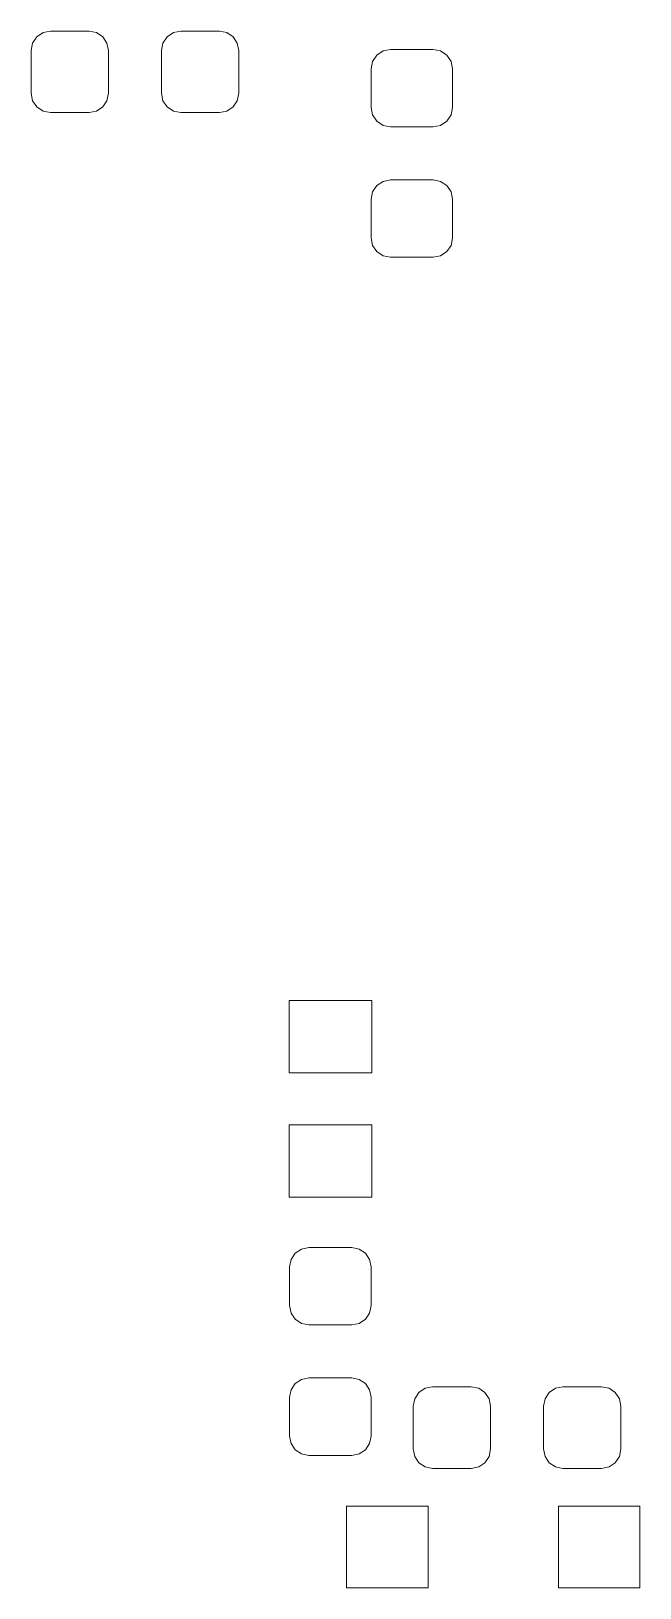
# Model space of a CAD drawing. Header units: millimetres. Extents: x -50 to 46, y -112 to 132.
# Drawn here: x -27.15 to -19.68, y 10.81 to 29.91 of the extents above; entities that cross this region are included whole.
import ezdxf

# ---------------------------------------------------------------- set-up
doc = ezdxf.new("R2010")
doc.units = ezdxf.units.MM
doc.header["$MEASUREMENT"] = 0
doc.layers.add('Layer 1', color=7, linetype='Continuous')

msp = doc.modelspace()

# ---------------------------------------------------------------- linework, layer by layer
at = {"layer": 'Layer 1', "lineweight": 9}
for points, knots in [([(-26.2024, 29.1512), (-26.2024, 29.1512), (-26.2205, 29.0603), (-26.2205, 29.0603), (-26.2205, 29.0603), (-26.2205, 29.0603), (-26.272, 28.9833), (-26.272, 28.9833), (-26.272, 28.9833), (-26.272, 28.9833), (-26.349, 28.9318), (-26.349, 28.9318), (-26.349, 28.9318), (-26.349, 28.9318), (-26.4399, 28.9137), (-26.4399, 28.9137), (-26.4399, 28.9137), (-26.4399, 28.9137), (-26.9149, 28.9137), (-26.9149, 28.9137), (-26.9149, 28.9137), (-26.9149, 28.9137), (-27.0058, 28.9318), (-27.0058, 28.9318), (-27.0058, 28.9318), (-27.0058, 28.9318), (-27.0828, 28.9833), (-27.0828, 28.9833), (-27.0828, 28.9833), (-27.0828, 28.9833), (-27.1343, 29.0603), (-27.1343, 29.0603), (-27.1343, 29.0603), (-27.1343, 29.0603), (-27.1524, 29.1512), (-27.1524, 29.1512), (-27.1524, 29.1512), (-27.1524, 29.1512), (-27.1524, 29.6762), (-27.1524, 29.6762), (-27.1524, 29.6762), (-27.1524, 29.6762), (-27.1343, 29.7671), (-27.1343, 29.7671), (-27.1343, 29.7671), (-27.1343, 29.7671), (-27.0828, 29.8441), (-27.0828, 29.8441), (-27.0828, 29.8441), (-27.0828, 29.8441), (-27.0058, 29.8956), (-27.0058, 29.8956), (-27.0058, 29.8956), (-27.0058, 29.8956), (-26.9149, 29.9137), (-26.9149, 29.9137), (-26.9149, 29.9137), (-26.9149, 29.9137), (-26.4399, 29.9137), (-26.4399, 29.9137), (-26.4399, 29.9137), (-26.4399, 29.9137), (-26.349, 29.8956), (-26.349, 29.8956), (-26.349, 29.8956), (-26.349, 29.8956), (-26.272, 29.8441), (-26.272, 29.8441), (-26.272, 29.8441), (-26.272, 29.8441), (-26.2205, 29.7671), (-26.2205, 29.7671), (-26.2205, 29.7671), (-26.2205, 29.7671), (-26.2024, 29.6762), (-26.2024, 29.6762), (-26.2024, 29.6762), (-26.2024, 29.6762), (-26.2024, 29.1512), (-26.2024, 29.1512)], [0, 0, 0, 0, 0.047619, 0.047619, 0.047619, 0.047619, 0.0952381, 0.0952381, 0.0952381, 0.0952381, 0.1428571, 0.1428571, 0.1428571, 0.1428571, 0.1904762, 0.1904762, 0.1904762, 0.1904762, 0.2380952, 0.2380952, 0.2380952, 0.2380952, 0.2857143, 0.2857143, 0.2857143, 0.2857143, 0.3333333, 0.3333333, 0.3333333, 0.3333333, 0.3809524, 0.3809524, 0.3809524, 0.3809524, 0.4285714, 0.4285714, 0.4285714, 0.4285714, 0.4761905, 0.4761905, 0.4761905, 0.4761905, 0.5238095, 0.5238095, 0.5238095, 0.5238095, 0.5714286, 0.5714286, 0.5714286, 0.5714286, 0.6190476, 0.6190476, 0.6190476, 0.6190476, 0.6666667, 0.6666667, 0.6666667, 0.6666667, 0.7142857, 0.7142857, 0.7142857, 0.7142857, 0.7619048, 0.7619048, 0.7619048, 0.7619048, 0.8095238, 0.8095238, 0.8095238, 0.8095238, 0.8571429, 0.8571429, 0.8571429, 0.8571429, 0.9047619, 0.9047619, 0.9047619, 0.9047619, 1, 1, 1, 1]), ([(-24.6024, 29.1512), (-24.6024, 29.1512), (-24.6205, 29.0603), (-24.6205, 29.0603), (-24.6205, 29.0603), (-24.6205, 29.0603), (-24.672, 28.9833), (-24.672, 28.9833), (-24.672, 28.9833), (-24.672, 28.9833), (-24.749, 28.9318), (-24.749, 28.9318), (-24.749, 28.9318), (-24.749, 28.9318), (-24.8399, 28.9137), (-24.8399, 28.9137), (-24.8399, 28.9137), (-24.8399, 28.9137), (-25.3149, 28.9137), (-25.3149, 28.9137), (-25.3149, 28.9137), (-25.3149, 28.9137), (-25.4058, 28.9318), (-25.4058, 28.9318), (-25.4058, 28.9318), (-25.4058, 28.9318), (-25.4828, 28.9833), (-25.4828, 28.9833), (-25.4828, 28.9833), (-25.4828, 28.9833), (-25.5343, 29.0603), (-25.5343, 29.0603), (-25.5343, 29.0603), (-25.5343, 29.0603), (-25.5524, 29.1512), (-25.5524, 29.1512), (-25.5524, 29.1512), (-25.5524, 29.1512), (-25.5524, 29.6762), (-25.5524, 29.6762), (-25.5524, 29.6762), (-25.5524, 29.6762), (-25.5343, 29.7671), (-25.5343, 29.7671), (-25.5343, 29.7671), (-25.5343, 29.7671), (-25.4828, 29.8441), (-25.4828, 29.8441), (-25.4828, 29.8441), (-25.4828, 29.8441), (-25.4058, 29.8956), (-25.4058, 29.8956), (-25.4058, 29.8956), (-25.4058, 29.8956), (-25.3149, 29.9137), (-25.3149, 29.9137), (-25.3149, 29.9137), (-25.3149, 29.9137), (-24.8399, 29.9137), (-24.8399, 29.9137), (-24.8399, 29.9137), (-24.8399, 29.9137), (-24.749, 29.8956), (-24.749, 29.8956), (-24.749, 29.8956), (-24.749, 29.8956), (-24.672, 29.8441), (-24.672, 29.8441), (-24.672, 29.8441), (-24.672, 29.8441), (-24.6205, 29.7671), (-24.6205, 29.7671), (-24.6205, 29.7671), (-24.6205, 29.7671), (-24.6024, 29.6762), (-24.6024, 29.6762), (-24.6024, 29.6762), (-24.6024, 29.6762), (-24.6024, 29.1512), (-24.6024, 29.1512)], [0, 0, 0, 0, 0.047619, 0.047619, 0.047619, 0.047619, 0.0952381, 0.0952381, 0.0952381, 0.0952381, 0.1428571, 0.1428571, 0.1428571, 0.1428571, 0.1904762, 0.1904762, 0.1904762, 0.1904762, 0.2380952, 0.2380952, 0.2380952, 0.2380952, 0.2857143, 0.2857143, 0.2857143, 0.2857143, 0.3333333, 0.3333333, 0.3333333, 0.3333333, 0.3809524, 0.3809524, 0.3809524, 0.3809524, 0.4285714, 0.4285714, 0.4285714, 0.4285714, 0.4761905, 0.4761905, 0.4761905, 0.4761905, 0.5238095, 0.5238095, 0.5238095, 0.5238095, 0.5714286, 0.5714286, 0.5714286, 0.5714286, 0.6190476, 0.6190476, 0.6190476, 0.6190476, 0.6666667, 0.6666667, 0.6666667, 0.6666667, 0.7142857, 0.7142857, 0.7142857, 0.7142857, 0.7619048, 0.7619048, 0.7619048, 0.7619048, 0.8095238, 0.8095238, 0.8095238, 0.8095238, 0.8571429, 0.8571429, 0.8571429, 0.8571429, 0.9047619, 0.9047619, 0.9047619, 0.9047619, 1, 1, 1, 1]), ([(-22.7399, 28.7387), (-22.7399, 28.7387), (-22.8308, 28.7568), (-22.8308, 28.7568), (-22.8308, 28.7568), (-22.8308, 28.7568), (-22.9078, 28.8083), (-22.9078, 28.8083), (-22.9078, 28.8083), (-22.9078, 28.8083), (-22.9593, 28.8853), (-22.9593, 28.8853), (-22.9593, 28.8853), (-22.9593, 28.8853), (-22.9774, 28.9762), (-22.9774, 28.9762), (-22.9774, 28.9762), (-22.9774, 28.9762), (-22.9774, 29.4512), (-22.9774, 29.4512), (-22.9774, 29.4512), (-22.9774, 29.4512), (-22.9593, 29.5421), (-22.9593, 29.5421), (-22.9593, 29.5421), (-22.9593, 29.5421), (-22.9078, 29.6191), (-22.9078, 29.6191), (-22.9078, 29.6191), (-22.9078, 29.6191), (-22.8308, 29.6706), (-22.8308, 29.6706), (-22.8308, 29.6706), (-22.8308, 29.6706), (-22.7399, 29.6887), (-22.7399, 29.6887), (-22.7399, 29.6887), (-22.7399, 29.6887), (-22.2149, 29.6887), (-22.2149, 29.6887), (-22.2149, 29.6887), (-22.2149, 29.6887), (-22.124, 29.6706), (-22.124, 29.6706), (-22.124, 29.6706), (-22.124, 29.6706), (-22.047, 29.6191), (-22.047, 29.6191), (-22.047, 29.6191), (-22.047, 29.6191), (-21.9955, 29.5421), (-21.9955, 29.5421), (-21.9955, 29.5421), (-21.9955, 29.5421), (-21.9774, 29.4512), (-21.9774, 29.4512), (-21.9774, 29.4512), (-21.9774, 29.4512), (-21.9774, 28.9762), (-21.9774, 28.9762), (-21.9774, 28.9762), (-21.9774, 28.9762), (-21.9955, 28.8853), (-21.9955, 28.8853), (-21.9955, 28.8853), (-21.9955, 28.8853), (-22.047, 28.8083), (-22.047, 28.8083), (-22.047, 28.8083), (-22.047, 28.8083), (-22.124, 28.7568), (-22.124, 28.7568), (-22.124, 28.7568), (-22.124, 28.7568), (-22.2149, 28.7387), (-22.2149, 28.7387), (-22.2149, 28.7387), (-22.2149, 28.7387), (-22.7399, 28.7387), (-22.7399, 28.7387)], [0, 0, 0, 0, 0.047619, 0.047619, 0.047619, 0.047619, 0.0952381, 0.0952381, 0.0952381, 0.0952381, 0.1428571, 0.1428571, 0.1428571, 0.1428571, 0.1904762, 0.1904762, 0.1904762, 0.1904762, 0.2380952, 0.2380952, 0.2380952, 0.2380952, 0.2857143, 0.2857143, 0.2857143, 0.2857143, 0.3333333, 0.3333333, 0.3333333, 0.3333333, 0.3809524, 0.3809524, 0.3809524, 0.3809524, 0.4285714, 0.4285714, 0.4285714, 0.4285714, 0.4761905, 0.4761905, 0.4761905, 0.4761905, 0.5238095, 0.5238095, 0.5238095, 0.5238095, 0.5714286, 0.5714286, 0.5714286, 0.5714286, 0.6190476, 0.6190476, 0.6190476, 0.6190476, 0.6666667, 0.6666667, 0.6666667, 0.6666667, 0.7142857, 0.7142857, 0.7142857, 0.7142857, 0.7619048, 0.7619048, 0.7619048, 0.7619048, 0.8095238, 0.8095238, 0.8095238, 0.8095238, 0.8571429, 0.8571429, 0.8571429, 0.8571429, 0.9047619, 0.9047619, 0.9047619, 0.9047619, 1, 1, 1, 1]), ([(-22.7399, 27.1387), (-22.7399, 27.1387), (-22.8308, 27.1568), (-22.8308, 27.1568), (-22.8308, 27.1568), (-22.8308, 27.1568), (-22.9078, 27.2083), (-22.9078, 27.2083), (-22.9078, 27.2083), (-22.9078, 27.2083), (-22.9593, 27.2853), (-22.9593, 27.2853), (-22.9593, 27.2853), (-22.9593, 27.2853), (-22.9774, 27.3762), (-22.9774, 27.3762), (-22.9774, 27.3762), (-22.9774, 27.3762), (-22.9774, 27.8512), (-22.9774, 27.8512), (-22.9774, 27.8512), (-22.9774, 27.8512), (-22.9593, 27.9421), (-22.9593, 27.9421), (-22.9593, 27.9421), (-22.9593, 27.9421), (-22.9078, 28.0191), (-22.9078, 28.0191), (-22.9078, 28.0191), (-22.9078, 28.0191), (-22.8308, 28.0706), (-22.8308, 28.0706), (-22.8308, 28.0706), (-22.8308, 28.0706), (-22.7399, 28.0887), (-22.7399, 28.0887), (-22.7399, 28.0887), (-22.7399, 28.0887), (-22.2149, 28.0887), (-22.2149, 28.0887), (-22.2149, 28.0887), (-22.2149, 28.0887), (-22.124, 28.0706), (-22.124, 28.0706), (-22.124, 28.0706), (-22.124, 28.0706), (-22.047, 28.0191), (-22.047, 28.0191), (-22.047, 28.0191), (-22.047, 28.0191), (-21.9955, 27.9421), (-21.9955, 27.9421), (-21.9955, 27.9421), (-21.9955, 27.9421), (-21.9774, 27.8512), (-21.9774, 27.8512), (-21.9774, 27.8512), (-21.9774, 27.8512), (-21.9774, 27.3762), (-21.9774, 27.3762), (-21.9774, 27.3762), (-21.9774, 27.3762), (-21.9955, 27.2853), (-21.9955, 27.2853), (-21.9955, 27.2853), (-21.9955, 27.2853), (-22.047, 27.2083), (-22.047, 27.2083), (-22.047, 27.2083), (-22.047, 27.2083), (-22.124, 27.1568), (-22.124, 27.1568), (-22.124, 27.1568), (-22.124, 27.1568), (-22.2149, 27.1387), (-22.2149, 27.1387), (-22.2149, 27.1387), (-22.2149, 27.1387), (-22.7399, 27.1387), (-22.7399, 27.1387)], [0, 0, 0, 0, 0.047619, 0.047619, 0.047619, 0.047619, 0.0952381, 0.0952381, 0.0952381, 0.0952381, 0.1428571, 0.1428571, 0.1428571, 0.1428571, 0.1904762, 0.1904762, 0.1904762, 0.1904762, 0.2380952, 0.2380952, 0.2380952, 0.2380952, 0.2857143, 0.2857143, 0.2857143, 0.2857143, 0.3333333, 0.3333333, 0.3333333, 0.3333333, 0.3809524, 0.3809524, 0.3809524, 0.3809524, 0.4285714, 0.4285714, 0.4285714, 0.4285714, 0.4761905, 0.4761905, 0.4761905, 0.4761905, 0.5238095, 0.5238095, 0.5238095, 0.5238095, 0.5714286, 0.5714286, 0.5714286, 0.5714286, 0.6190476, 0.6190476, 0.6190476, 0.6190476, 0.6666667, 0.6666667, 0.6666667, 0.6666667, 0.7142857, 0.7142857, 0.7142857, 0.7142857, 0.7619048, 0.7619048, 0.7619048, 0.7619048, 0.8095238, 0.8095238, 0.8095238, 0.8095238, 0.8571429, 0.8571429, 0.8571429, 0.8571429, 0.9047619, 0.9047619, 0.9047619, 0.9047619, 1, 1, 1, 1]), ([(-22.9694, 17.1312), (-22.9694, 17.1312), (-23.9854, 17.1312), (-23.9854, 17.1312), (-23.9854, 17.1312), (-23.9854, 17.1312), (-23.9854, 18.0202), (-23.9854, 18.0202), (-23.9854, 18.0202), (-23.9854, 18.0202), (-22.9694, 18.0202), (-22.9694, 18.0202), (-22.9694, 18.0202), (-22.9694, 18.0202), (-22.9694, 17.1312), (-22.9694, 17.1312)], [0, 0, 0, 0, 0.2, 0.2, 0.2, 0.2, 0.4, 0.4, 0.4, 0.4, 0.6, 0.6, 0.6, 0.6, 1, 1, 1, 1]), ([(-22.9694, 15.6072), (-22.9694, 15.6072), (-23.9854, 15.6072), (-23.9854, 15.6072), (-23.9854, 15.6072), (-23.9854, 15.6072), (-23.9854, 16.4962), (-23.9854, 16.4962), (-23.9854, 16.4962), (-23.9854, 16.4962), (-22.9694, 16.4962), (-22.9694, 16.4962), (-22.9694, 16.4962), (-22.9694, 16.4962), (-22.9694, 15.6072), (-22.9694, 15.6072)], [0, 0, 0, 0, 0.2, 0.2, 0.2, 0.2, 0.4, 0.4, 0.4, 0.4, 0.6, 0.6, 0.6, 0.6, 1, 1, 1, 1]), ([(-23.2149, 14.9887), (-23.2149, 14.9887), (-23.124, 14.9706), (-23.124, 14.9706), (-23.124, 14.9706), (-23.124, 14.9706), (-23.047, 14.9191), (-23.047, 14.9191), (-23.047, 14.9191), (-23.047, 14.9191), (-22.9955, 14.8421), (-22.9955, 14.8421), (-22.9955, 14.8421), (-22.9955, 14.8421), (-22.9774, 14.7512), (-22.9774, 14.7512), (-22.9774, 14.7512), (-22.9774, 14.7512), (-22.9774, 14.2762), (-22.9774, 14.2762), (-22.9774, 14.2762), (-22.9774, 14.2762), (-22.9955, 14.1853), (-22.9955, 14.1853), (-22.9955, 14.1853), (-22.9955, 14.1853), (-23.047, 14.1083), (-23.047, 14.1083), (-23.047, 14.1083), (-23.047, 14.1083), (-23.124, 14.0568), (-23.124, 14.0568), (-23.124, 14.0568), (-23.124, 14.0568), (-23.2149, 14.0387), (-23.2149, 14.0387), (-23.2149, 14.0387), (-23.2149, 14.0387), (-23.7399, 14.0387), (-23.7399, 14.0387), (-23.7399, 14.0387), (-23.7399, 14.0387), (-23.8308, 14.0568), (-23.8308, 14.0568), (-23.8308, 14.0568), (-23.8308, 14.0568), (-23.9078, 14.1083), (-23.9078, 14.1083), (-23.9078, 14.1083), (-23.9078, 14.1083), (-23.9593, 14.1853), (-23.9593, 14.1853), (-23.9593, 14.1853), (-23.9593, 14.1853), (-23.9774, 14.2762), (-23.9774, 14.2762), (-23.9774, 14.2762), (-23.9774, 14.2762), (-23.9774, 14.7512), (-23.9774, 14.7512), (-23.9774, 14.7512), (-23.9774, 14.7512), (-23.9593, 14.8421), (-23.9593, 14.8421), (-23.9593, 14.8421), (-23.9593, 14.8421), (-23.9078, 14.9191), (-23.9078, 14.9191), (-23.9078, 14.9191), (-23.9078, 14.9191), (-23.8308, 14.9706), (-23.8308, 14.9706), (-23.8308, 14.9706), (-23.8308, 14.9706), (-23.7399, 14.9887), (-23.7399, 14.9887), (-23.7399, 14.9887), (-23.7399, 14.9887), (-23.2149, 14.9887), (-23.2149, 14.9887)], [0, 0, 0, 0, 0.047619, 0.047619, 0.047619, 0.047619, 0.0952381, 0.0952381, 0.0952381, 0.0952381, 0.1428571, 0.1428571, 0.1428571, 0.1428571, 0.1904762, 0.1904762, 0.1904762, 0.1904762, 0.2380952, 0.2380952, 0.2380952, 0.2380952, 0.2857143, 0.2857143, 0.2857143, 0.2857143, 0.3333333, 0.3333333, 0.3333333, 0.3333333, 0.3809524, 0.3809524, 0.3809524, 0.3809524, 0.4285714, 0.4285714, 0.4285714, 0.4285714, 0.4761905, 0.4761905, 0.4761905, 0.4761905, 0.5238095, 0.5238095, 0.5238095, 0.5238095, 0.5714286, 0.5714286, 0.5714286, 0.5714286, 0.6190476, 0.6190476, 0.6190476, 0.6190476, 0.6666667, 0.6666667, 0.6666667, 0.6666667, 0.7142857, 0.7142857, 0.7142857, 0.7142857, 0.7619048, 0.7619048, 0.7619048, 0.7619048, 0.8095238, 0.8095238, 0.8095238, 0.8095238, 0.8571429, 0.8571429, 0.8571429, 0.8571429, 0.9047619, 0.9047619, 0.9047619, 0.9047619, 1, 1, 1, 1]), ([(-23.2149, 13.3887), (-23.2149, 13.3887), (-23.124, 13.3706), (-23.124, 13.3706), (-23.124, 13.3706), (-23.124, 13.3706), (-23.047, 13.3191), (-23.047, 13.3191), (-23.047, 13.3191), (-23.047, 13.3191), (-22.9955, 13.2421), (-22.9955, 13.2421), (-22.9955, 13.2421), (-22.9955, 13.2421), (-22.9774, 13.1512), (-22.9774, 13.1512), (-22.9774, 13.1512), (-22.9774, 13.1512), (-22.9774, 12.6762), (-22.9774, 12.6762), (-22.9774, 12.6762), (-22.9774, 12.6762), (-22.9955, 12.5853), (-22.9955, 12.5853), (-22.9955, 12.5853), (-22.9955, 12.5853), (-23.047, 12.5083), (-23.047, 12.5083), (-23.047, 12.5083), (-23.047, 12.5083), (-23.124, 12.4568), (-23.124, 12.4568), (-23.124, 12.4568), (-23.124, 12.4568), (-23.2149, 12.4387), (-23.2149, 12.4387), (-23.2149, 12.4387), (-23.2149, 12.4387), (-23.7399, 12.4387), (-23.7399, 12.4387), (-23.7399, 12.4387), (-23.7399, 12.4387), (-23.8308, 12.4568), (-23.8308, 12.4568), (-23.8308, 12.4568), (-23.8308, 12.4568), (-23.9078, 12.5083), (-23.9078, 12.5083), (-23.9078, 12.5083), (-23.9078, 12.5083), (-23.9593, 12.5853), (-23.9593, 12.5853), (-23.9593, 12.5853), (-23.9593, 12.5853), (-23.9774, 12.6762), (-23.9774, 12.6762), (-23.9774, 12.6762), (-23.9774, 12.6762), (-23.9774, 13.1512), (-23.9774, 13.1512), (-23.9774, 13.1512), (-23.9774, 13.1512), (-23.9593, 13.2421), (-23.9593, 13.2421), (-23.9593, 13.2421), (-23.9593, 13.2421), (-23.9078, 13.3191), (-23.9078, 13.3191), (-23.9078, 13.3191), (-23.9078, 13.3191), (-23.8308, 13.3706), (-23.8308, 13.3706), (-23.8308, 13.3706), (-23.8308, 13.3706), (-23.7399, 13.3887), (-23.7399, 13.3887), (-23.7399, 13.3887), (-23.7399, 13.3887), (-23.2149, 13.3887), (-23.2149, 13.3887)], [0, 0, 0, 0, 0.047619, 0.047619, 0.047619, 0.047619, 0.0952381, 0.0952381, 0.0952381, 0.0952381, 0.1428571, 0.1428571, 0.1428571, 0.1428571, 0.1904762, 0.1904762, 0.1904762, 0.1904762, 0.2380952, 0.2380952, 0.2380952, 0.2380952, 0.2857143, 0.2857143, 0.2857143, 0.2857143, 0.3333333, 0.3333333, 0.3333333, 0.3333333, 0.3809524, 0.3809524, 0.3809524, 0.3809524, 0.4285714, 0.4285714, 0.4285714, 0.4285714, 0.4761905, 0.4761905, 0.4761905, 0.4761905, 0.5238095, 0.5238095, 0.5238095, 0.5238095, 0.5714286, 0.5714286, 0.5714286, 0.5714286, 0.6190476, 0.6190476, 0.6190476, 0.6190476, 0.6666667, 0.6666667, 0.6666667, 0.6666667, 0.7142857, 0.7142857, 0.7142857, 0.7142857, 0.7619048, 0.7619048, 0.7619048, 0.7619048, 0.8095238, 0.8095238, 0.8095238, 0.8095238, 0.8571429, 0.8571429, 0.8571429, 0.8571429, 0.9047619, 0.9047619, 0.9047619, 0.9047619, 1, 1, 1, 1]), ([(-22.459, 13.0423), (-22.459, 13.0423), (-22.4409, 13.1332), (-22.4409, 13.1332), (-22.4409, 13.1332), (-22.4409, 13.1332), (-22.3894, 13.2102), (-22.3894, 13.2102), (-22.3894, 13.2102), (-22.3894, 13.2102), (-22.3124, 13.2617), (-22.3124, 13.2617), (-22.3124, 13.2617), (-22.3124, 13.2617), (-22.2215, 13.2798), (-22.2215, 13.2798), (-22.2215, 13.2798), (-22.2215, 13.2798), (-21.7465, 13.2798), (-21.7465, 13.2798), (-21.7465, 13.2798), (-21.7465, 13.2798), (-21.6556, 13.2617), (-21.6556, 13.2617), (-21.6556, 13.2617), (-21.6556, 13.2617), (-21.5786, 13.2102), (-21.5786, 13.2102), (-21.5786, 13.2102), (-21.5786, 13.2102), (-21.5271, 13.1332), (-21.5271, 13.1332), (-21.5271, 13.1332), (-21.5271, 13.1332), (-21.509, 13.0423), (-21.509, 13.0423), (-21.509, 13.0423), (-21.509, 13.0423), (-21.509, 12.5173), (-21.509, 12.5173), (-21.509, 12.5173), (-21.509, 12.5173), (-21.5271, 12.4264), (-21.5271, 12.4264), (-21.5271, 12.4264), (-21.5271, 12.4264), (-21.5786, 12.3494), (-21.5786, 12.3494), (-21.5786, 12.3494), (-21.5786, 12.3494), (-21.6556, 12.2979), (-21.6556, 12.2979), (-21.6556, 12.2979), (-21.6556, 12.2979), (-21.7465, 12.2798), (-21.7465, 12.2798), (-21.7465, 12.2798), (-21.7465, 12.2798), (-22.2215, 12.2798), (-22.2215, 12.2798), (-22.2215, 12.2798), (-22.2215, 12.2798), (-22.3124, 12.2979), (-22.3124, 12.2979), (-22.3124, 12.2979), (-22.3124, 12.2979), (-22.3894, 12.3494), (-22.3894, 12.3494), (-22.3894, 12.3494), (-22.3894, 12.3494), (-22.4409, 12.4264), (-22.4409, 12.4264), (-22.4409, 12.4264), (-22.4409, 12.4264), (-22.459, 12.5173), (-22.459, 12.5173), (-22.459, 12.5173), (-22.459, 12.5173), (-22.459, 13.0423), (-22.459, 13.0423)], [0, 0, 0, 0, 0.047619, 0.047619, 0.047619, 0.047619, 0.0952381, 0.0952381, 0.0952381, 0.0952381, 0.1428571, 0.1428571, 0.1428571, 0.1428571, 0.1904762, 0.1904762, 0.1904762, 0.1904762, 0.2380952, 0.2380952, 0.2380952, 0.2380952, 0.2857143, 0.2857143, 0.2857143, 0.2857143, 0.3333333, 0.3333333, 0.3333333, 0.3333333, 0.3809524, 0.3809524, 0.3809524, 0.3809524, 0.4285714, 0.4285714, 0.4285714, 0.4285714, 0.4761905, 0.4761905, 0.4761905, 0.4761905, 0.5238095, 0.5238095, 0.5238095, 0.5238095, 0.5714286, 0.5714286, 0.5714286, 0.5714286, 0.6190476, 0.6190476, 0.6190476, 0.6190476, 0.6666667, 0.6666667, 0.6666667, 0.6666667, 0.7142857, 0.7142857, 0.7142857, 0.7142857, 0.7619048, 0.7619048, 0.7619048, 0.7619048, 0.8095238, 0.8095238, 0.8095238, 0.8095238, 0.8571429, 0.8571429, 0.8571429, 0.8571429, 0.9047619, 0.9047619, 0.9047619, 0.9047619, 1, 1, 1, 1]), ([(-20.859, 13.0423), (-20.859, 13.0423), (-20.8409, 13.1332), (-20.8409, 13.1332), (-20.8409, 13.1332), (-20.8409, 13.1332), (-20.7894, 13.2102), (-20.7894, 13.2102), (-20.7894, 13.2102), (-20.7894, 13.2102), (-20.7124, 13.2617), (-20.7124, 13.2617), (-20.7124, 13.2617), (-20.7124, 13.2617), (-20.6215, 13.2798), (-20.6215, 13.2798), (-20.6215, 13.2798), (-20.6215, 13.2798), (-20.1465, 13.2798), (-20.1465, 13.2798), (-20.1465, 13.2798), (-20.1465, 13.2798), (-20.0556, 13.2617), (-20.0556, 13.2617), (-20.0556, 13.2617), (-20.0556, 13.2617), (-19.9786, 13.2102), (-19.9786, 13.2102), (-19.9786, 13.2102), (-19.9786, 13.2102), (-19.9271, 13.1332), (-19.9271, 13.1332), (-19.9271, 13.1332), (-19.9271, 13.1332), (-19.909, 13.0423), (-19.909, 13.0423), (-19.909, 13.0423), (-19.909, 13.0423), (-19.909, 12.5173), (-19.909, 12.5173), (-19.909, 12.5173), (-19.909, 12.5173), (-19.9271, 12.4264), (-19.9271, 12.4264), (-19.9271, 12.4264), (-19.9271, 12.4264), (-19.9786, 12.3494), (-19.9786, 12.3494), (-19.9786, 12.3494), (-19.9786, 12.3494), (-20.0556, 12.2979), (-20.0556, 12.2979), (-20.0556, 12.2979), (-20.0556, 12.2979), (-20.1465, 12.2798), (-20.1465, 12.2798), (-20.1465, 12.2798), (-20.1465, 12.2798), (-20.6215, 12.2798), (-20.6215, 12.2798), (-20.6215, 12.2798), (-20.6215, 12.2798), (-20.7124, 12.2979), (-20.7124, 12.2979), (-20.7124, 12.2979), (-20.7124, 12.2979), (-20.7894, 12.3494), (-20.7894, 12.3494), (-20.7894, 12.3494), (-20.7894, 12.3494), (-20.8409, 12.4264), (-20.8409, 12.4264), (-20.8409, 12.4264), (-20.8409, 12.4264), (-20.859, 12.5173), (-20.859, 12.5173), (-20.859, 12.5173), (-20.859, 12.5173), (-20.859, 13.0423), (-20.859, 13.0423)], [0, 0, 0, 0, 0.047619, 0.047619, 0.047619, 0.047619, 0.0952381, 0.0952381, 0.0952381, 0.0952381, 0.1428571, 0.1428571, 0.1428571, 0.1428571, 0.1904762, 0.1904762, 0.1904762, 0.1904762, 0.2380952, 0.2380952, 0.2380952, 0.2380952, 0.2857143, 0.2857143, 0.2857143, 0.2857143, 0.3333333, 0.3333333, 0.3333333, 0.3333333, 0.3809524, 0.3809524, 0.3809524, 0.3809524, 0.4285714, 0.4285714, 0.4285714, 0.4285714, 0.4761905, 0.4761905, 0.4761905, 0.4761905, 0.5238095, 0.5238095, 0.5238095, 0.5238095, 0.5714286, 0.5714286, 0.5714286, 0.5714286, 0.6190476, 0.6190476, 0.6190476, 0.6190476, 0.6666667, 0.6666667, 0.6666667, 0.6666667, 0.7142857, 0.7142857, 0.7142857, 0.7142857, 0.7619048, 0.7619048, 0.7619048, 0.7619048, 0.8095238, 0.8095238, 0.8095238, 0.8095238, 0.8571429, 0.8571429, 0.8571429, 0.8571429, 0.9047619, 0.9047619, 0.9047619, 0.9047619, 1, 1, 1, 1]), ([(-22.2775, 11.8141), (-22.2775, 11.8141), (-22.2775, 10.8133), (-22.2775, 10.8133), (-22.2775, 10.8133), (-22.2775, 10.8133), (-23.2783, 10.8133), (-23.2783, 10.8133), (-23.2783, 10.8133), (-23.2783, 10.8133), (-23.2783, 11.8141), (-23.2783, 11.8141), (-23.2783, 11.8141), (-23.2783, 11.8141), (-22.2775, 11.8141), (-22.2775, 11.8141)], [0, 0, 0, 0, 0.2, 0.2, 0.2, 0.2, 0.4, 0.4, 0.4, 0.4, 0.6, 0.6, 0.6, 0.6, 1, 1, 1, 1]), ([(-19.6765, 11.8141), (-19.6765, 11.8141), (-19.6765, 10.8133), (-19.6765, 10.8133), (-19.6765, 10.8133), (-19.6765, 10.8133), (-20.6773, 10.8133), (-20.6773, 10.8133), (-20.6773, 10.8133), (-20.6773, 10.8133), (-20.6773, 11.8141), (-20.6773, 11.8141), (-20.6773, 11.8141), (-20.6773, 11.8141), (-19.6765, 11.8141), (-19.6765, 11.8141)], [0, 0, 0, 0, 0.2, 0.2, 0.2, 0.2, 0.4, 0.4, 0.4, 0.4, 0.6, 0.6, 0.6, 0.6, 1, 1, 1, 1])]:
    msp.add_open_spline(points, degree=3, knots=knots, dxfattribs=at)

doc.saveas('drawing.dxf')
